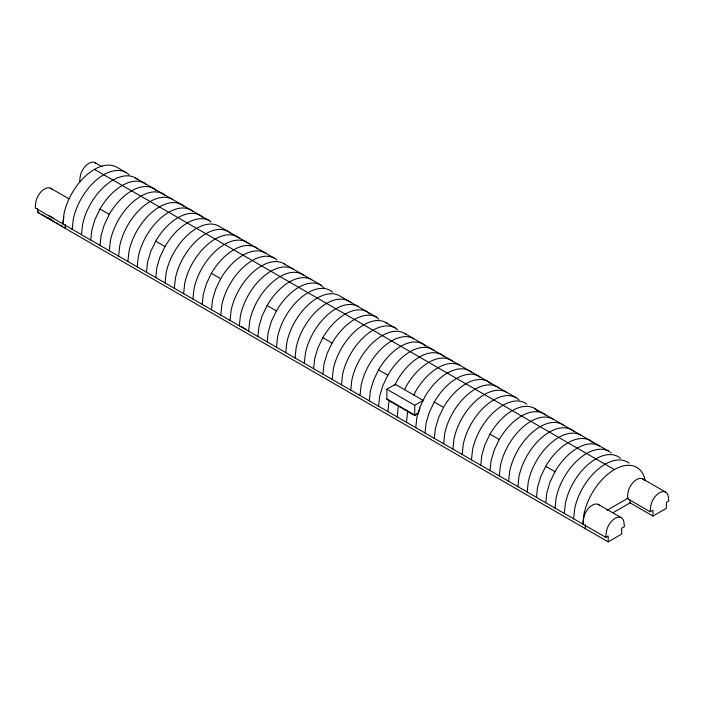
<?xml version="1.0" encoding="UTF-8"?>
<svg xmlns="http://www.w3.org/2000/svg" width="704" height="704" viewBox="0 0 704 704"><rect width="100%" height="100%" fill="white"/><g stroke="black" fill="none" stroke-linecap="round" stroke-linejoin="round"><path stroke-width="1.06" d="M79.552 182.345L80.08 177.329A12.549 7.251 -60 0 1 86.768 164.85A12.549 7.251 -60 0 1 96.149 163.504M643.887 479.741A12.549 7.251 -60 0 0 634.506 481.078A12.549 7.251 -60 0 0 627.818 493.566L627.299 498.573L650.135 511.764L650.663 506.748A12.549 7.251 -60 0 1 659.463 492.756A12.549 7.251 -60 0 1 668.263 496.593L668.8 500.993L666.38 502.383L666.38 508.279L652.934 516.05L630.098 502.858L613.026 512.714M72.186 229.372L73.269 219.322A44.598 25.749 -60 0 1 97.865 178.763A44.598 25.749 -60 0 1 129.105 174.891M81.479 234.731L82.553 224.682A44.598 25.749 -60 0 1 106.568 184.598A44.598 25.749 -60 0 1 137.667 179.582M90.763 240.09L91.837 230.05L94.987 219.446L99.994 209.009A44.598 25.749 -60 0 1 144.593 183.26L146.027 184.589M100.047 245.45L101.121 235.409L104.271 224.805L109.287 214.368A44.598 25.749 -60 0 1 153.877 188.619L156.033 190.617M109.331 250.809L110.405 240.768A44.598 25.749 -60 0 1 133.848 201.159A44.598 25.749 -60 0 1 164.762 195.052M118.615 256.177L119.689 246.127A44.598 25.749 -60 0 1 172.454 199.346M127.899 261.536L128.982 251.486A44.598 25.749 -60 0 1 152.997 211.402A44.598 25.749 -60 0 1 184.087 206.386M137.192 266.895L138.266 256.846A44.598 25.749 -60 0 1 161.7 217.246A44.598 25.749 -60 0 1 192.623 211.13M146.476 272.254L147.55 262.214L150.7 251.61L155.707 241.173A44.598 25.749 -60 0 1 200.306 215.424L202.453 217.422M155.76 277.614L156.834 267.573L159.984 256.969L164.991 246.532A44.598 25.749 -60 0 1 209.59 220.783L211.024 222.112M165.044 282.982L166.118 272.932A44.598 25.749 -60 0 1 218.882 226.151L274.586 258.315M174.328 288.341L175.402 278.291A44.598 25.749 -60 0 1 199.426 238.207A44.598 25.749 -60 0 1 230.516 233.191M183.612 293.7L184.686 283.65A44.598 25.749 -60 0 1 208.129 244.042A44.598 25.749 -60 0 1 239.052 237.934M192.905 299.059L193.978 289.018A44.598 25.749 -60 0 1 217.994 248.926A44.598 25.749 -60 0 1 249.093 243.91M202.189 304.418L203.262 294.378L206.413 283.774L211.42 273.337A44.598 25.749 -60 0 1 256.018 247.588L257.453 248.917M211.473 309.778L212.546 299.737L215.697 289.133L220.704 278.696A44.598 25.749 -60 0 1 265.302 252.956M220.757 315.146L221.83 305.096A44.598 25.749 -60 0 1 245.846 265.012A44.598 25.749 -60 0 1 276.945 259.996M230.041 320.505L231.114 310.455A44.598 25.749 -60 0 1 254.558 270.846A44.598 25.749 -60 0 1 285.472 264.739M239.325 325.864L240.398 315.823A44.598 25.749 -60 0 1 293.163 269.034M248.609 331.223L249.691 321.182A44.598 25.749 -60 0 1 273.126 281.574A44.598 25.749 -60 0 1 304.049 275.458M257.902 336.582L258.975 326.542L262.126 315.938L267.133 305.501A44.598 25.749 -60 0 1 311.731 279.752M267.186 341.95L268.259 331.901L271.41 321.297L276.417 310.869A44.598 25.749 -60 0 1 321.015 285.12L323.884 287.778M276.47 347.31L277.543 337.26A44.598 25.749 -60 0 1 301.558 297.176A44.598 25.749 -60 0 1 332.658 292.16M285.754 352.669L286.827 342.619A44.598 25.749 -60 0 1 339.592 295.838L376.728 317.284L378.875 319.273M295.038 358.028L296.111 347.987A44.598 25.749 -60 0 1 320.135 307.894A44.598 25.749 -60 0 1 351.226 302.878M304.322 363.387L305.395 353.346A44.598 25.749 -60 0 1 358.16 306.557M313.614 368.755L314.688 358.706L317.838 348.102L322.846 337.674A44.598 25.749 -60 0 1 367.444 311.925M322.898 374.114L323.972 364.065L327.122 353.47L332.13 343.033A44.598 25.749 -60 0 1 376.728 317.284M332.182 379.474L333.256 369.424A44.598 25.749 -60 0 1 356.699 329.824A44.598 25.749 -60 0 1 387.614 323.708M341.466 384.833L342.54 374.792A44.598 25.749 -60 0 1 366.555 334.699A44.598 25.749 -60 0 1 397.654 329.683M350.75 390.192L351.824 380.151A44.598 25.749 -60 0 1 375.267 340.542A44.598 25.749 -60 0 1 406.182 334.435M360.034 395.551L361.108 385.51A44.598 25.749 -60 0 1 413.873 338.73M369.318 400.919L370.401 390.87L373.551 380.266L378.558 369.838A44.598 25.749 -60 0 1 423.157 344.089L425.304 346.078M378.611 406.278L379.685 396.229L382.835 385.634L387.842 375.197A44.598 25.749 -60 0 1 432.441 349.448L433.875 350.777M387.895 411.638L388.969 401.597M397.179 416.997L398.253 406.956M406.463 422.356L407.537 412.315M415.747 427.724L416.821 417.674L419.971 407.07L424.987 396.642A44.598 25.749 -60 0 1 471.935 372.574M425.031 433.083L426.114 423.034L429.264 412.438L434.271 402.002A44.598 25.749 -60 0 1 478.87 376.253L480.304 377.582M434.324 438.442L435.398 428.393L438.548 417.798L443.555 407.361A44.598 25.749 -60 0 1 488.154 381.612L490.301 383.601M443.608 443.802L444.682 433.761A44.598 25.749 -60 0 1 468.116 394.152A44.598 25.749 -60 0 1 499.039 388.036M452.892 449.161L453.966 439.12A44.598 25.749 -60 0 1 506.722 392.33M462.176 454.529L463.25 444.479A44.598 25.749 -60 0 1 487.854 403.92A44.598 25.749 -60 0 1 519.086 400.048M471.46 459.888L472.534 449.838A44.598 25.749 -60 0 1 495.977 410.23A44.598 25.749 -60 0 1 526.891 404.122M480.744 465.247L481.818 455.198L484.968 444.602L489.984 434.166A44.598 25.749 -60 0 1 534.582 408.417L608.863 451.308A44.598 25.749 -60 0 0 556.107 498.089L555.034 508.13M490.028 470.606L491.11 460.566L494.261 449.962L499.268 439.525A44.598 25.749 -60 0 1 543.866 413.776L545.301 415.105M499.321 475.966L500.394 465.925A44.598 25.749 -60 0 1 553.15 419.135M508.605 481.325L509.678 471.284A44.598 25.749 -60 0 1 533.113 431.675A44.598 25.749 -60 0 1 564.036 425.568M517.889 486.693L518.962 476.643A44.598 25.749 -60 0 1 542.978 436.559A44.598 25.749 -60 0 1 574.077 431.543M527.173 492.052L528.246 482.002A44.598 25.749 -60 0 1 581.011 435.222M536.457 497.411L537.53 487.37L540.681 476.766L545.697 466.33A44.598 25.749 -60 0 1 590.295 440.581L592.442 442.578M545.741 502.77L546.823 492.73L549.974 482.126L554.981 471.689A44.598 25.749 -60 0 1 599.579 445.94M564.318 513.498L565.391 503.448A44.598 25.749 -60 0 1 589.406 463.364A44.598 25.749 -60 0 1 620.506 458.348M573.602 518.857L574.675 508.807A44.598 25.749 -60 0 1 598.118 469.198A44.598 25.749 -60 0 1 629.033 463.091M51.806 189.103A12.549 7.251 -60 0 0 42.425 190.45A12.549 7.251 -60 0 0 35.737 202.928L35.2 207.953L605.783 537.372L606.32 532.347A12.549 7.251 -60 0 1 615.12 518.355A12.549 7.251 -60 0 1 623.92 522.192L624.448 526.601L621.65 528.211L621.65 534.107L608.203 541.878L37.62 212.45L37.62 208.516M418.827 411.858L419.945 408.047M394.856 385.299L397.126 380.556A44.598 25.749 -60 0 1 444.083 356.488M404.598 389.699L406.419 385.915A44.598 25.749 -60 0 1 452.61 361.231M413.882 395.058L415.703 391.274A44.598 25.749 -60 0 1 460.302 365.534M37.62 212.45L38.254 212.089M386.866 389.215L395.314 384.34L423.174 400.418L414.726 405.293L386.866 389.215L386.866 399.432L414.726 415.518L418.458 413.362M418.211 413.002L414.726 415.017L386.866 398.93M607.024 510.286L628.434 497.922M605.783 537.372L608.186 535.982L608.203 541.878M650.135 511.764L652.934 510.145L652.934 516.05M126.025 172.542L116.741 167.182A44.598 25.749 -60 0 0 63.976 213.963L62.902 224.004L63.501 218.953A12.549 7.251 -60 0 1 63.791 217.175M135.309 177.901L209.59 220.783M283.879 263.674L321.015 285.12M386.012 322.643L395.305 328.002M404.589 333.362L516.014 397.698M94.732 162.501L102.133 166.769M642.47 478.738L665.315 491.92M94.442 169.391L614.425 469.594A44.598 25.749 -60 0 1 644.882 479.002L645.11 480.876M99.994 209.009L109.287 214.368M155.707 241.173L164.991 246.532M211.42 273.337L220.704 278.696M267.133 305.501L276.417 310.869M322.846 337.674L332.13 343.033M378.558 369.838L387.842 375.197M434.271 402.002L443.555 407.361M489.984 434.166L499.268 439.525M545.697 466.33L554.981 471.689M50.389 188.1L68.895 198.783M598.127 504.337L620.972 517.519M49.289 215.732L50.107 216.207M51.005 216.726L53.715 218.293M240.944 326.383L243.654 327.95M244.552 328.469L246.022 329.322M48.426 217.958L51.207 219.569M37.963 212.168L39.82 213.242M41.668 214.306L54.622 221.786M56.47 222.86L58.326 223.925M60.174 224.99L62.022 226.063M63.879 227.128L65.727 228.202M534.582 408.417L537.442 411.074M368.157 312.585L369.591 313.914M630.098 499.91L630.098 502.858M585.358 524.753L585.341 528.695M414.726 405.293L414.726 415.518M65.375 224.55L65.366 228.483M614.425 469.594A44.598 25.749 -60 0 0 583.959 514.175L582.886 524.216L583.475 519.165A12.549 7.251 -60 0 1 590.172 506.678A12.549 7.251 -60 0 1 599.553 505.34M609.673 451.81A44.598 25.749 -60 0 1 611.222 452.989"/></g></svg>
